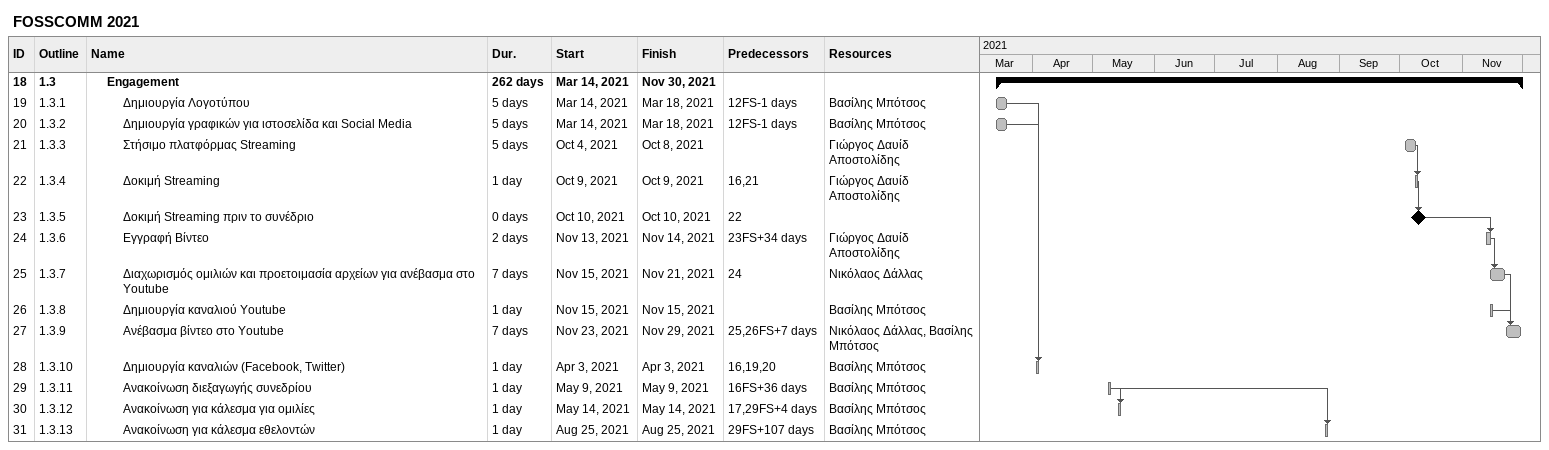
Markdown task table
FOSSCOMM 2021

| ID | WBS | Task | Duration | Start | Finish | Predecessors | Resources |
|---|---|---|---|---|---|---|---|
| 18 | 1.3 | **Engagement** | 262d | 2021-03-14 | 2021-11-30 |  |  |
| 19 | 1.3.1 | Δημιουργία Λογοτύπου | 5d | 2021-03-14 | 2021-03-18 | 12FS-1d | Βασίλης Μπότσος |
| 20 | 1.3.2 | Δημιουργία γραφικών για ιστοσελίδα και Social Media | 5d | 2021-03-14 | 2021-03-18 | 12FS-1d | Βασίλης Μπότσος |
| 21 | 1.3.3 | Στήσιμο πλατφόρμας Streaming | 5d | 2021-10-04 | 2021-10-08 |  | Γιώργος Δαυίδ Αποστολίδης |
| 22 | 1.3.4 | Δοκιμή Streaming | 1d | 2021-10-09 | 2021-10-09 | 16, 21 | Γιώργος Δαυίδ Αποστολίδης |
| 23 | 1.3.5 | Δοκιμή Streaming πριν το συνέδριο | 0d | 2021-10-10 | 2021-10-10 | 22 |  |
| 24 | 1.3.6 | Εγγραφή Βίντεο | 2d | 2021-11-13 | 2021-11-14 | 23FS+34d | Γιώργος Δαυίδ Αποστολίδης |
| 25 | 1.3.7 | Διαχωρισμός ομιλιών και προετοιμασία αρχείων για ανέβασμα στο Youtube | 7d | 2021-11-15 | 2021-11-21 | 24 | Νικόλαος Δάλλας |
| 26 | 1.3.8 | Δημιουργία καναλιού Youtube | 1d | 2021-11-15 | 2021-11-15 |  | Βασίλης Μπότσος |
| 27 | 1.3.9 | Ανέβασμα βίντεο στο Youtube | 7d | 2021-11-23 | 2021-11-29 | 25, 26FS+7d | Νικόλαος Δάλλας, Βασίλης Μπότσος |
| 28 | 1.3.10 | Δημιουργία καναλιών (Facebook, Twitter) | 1d | 2021-04-03 | 2021-04-03 | 16, 19, 20 | Βασίλης Μπότσος |
| 29 | 1.3.11 | Ανακοίνωση διεξαγωγής συνεδρίου | 1d | 2021-05-09 | 2021-05-09 | 16FS+36d | Βασίλης Μπότσος |
| 30 | 1.3.12 | Ανακοίνωση για κάλεσμα για ομιλίες | 1d | 2021-05-14 | 2021-05-14 | 17, 29FS+4d | Βασίλης Μπότσος |
| 31 | 1.3.13 | Ανακοίνωση για κάλεσμα εθελοντών | 1d | 2021-08-25 | 2021-08-25 | 29FS+107d | Βασίλης Μπότσος |
